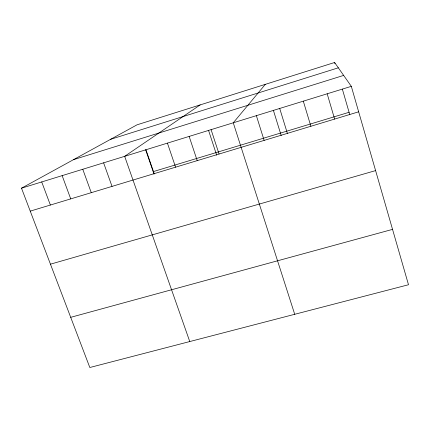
<?xml version="1.0" encoding="UTF-8"?>
<svg xmlns="http://www.w3.org/2000/svg" width="430" height="430" viewBox="0 0 430 430"><rect width="100%" height="100%" fill="white"/><g stroke="black" fill="none" stroke-linecap="round" stroke-linejoin="round"><path stroke-width="0.64" d="M265.337 84.344L233.264 122.792L294.717 314.298M200.197 104.893L124.662 156.326L189.764 341.554M21.5 188.184L137.014 124.829L334.61 62.49L351.315 86.339L408.5 284.741L89.822 367.51L21.5 188.184L351.315 86.339M110.618 139.309L338.329 67.806M73.508 159.659L343.656 75.411M153.188 171.645L349.085 112.294M30.24 211.13L358.658 111.811M50.455 264.181L375.6 170.602M70.703 317.329L392.542 229.373M41.715 181.938L50.38 205.04M62.14 175.633L70.724 198.886M82.77 169.264L91.273 192.672M103.608 162.83L112.031 186.394M145.937 149.758L154.187 173.645M145.662 149.866L154.042 174.118M167.426 143.125L175.59 167.173M189.146 136.417L197.214 160.632M211.087 129.64L219.064 154.026M208.572 130.446L216.677 155.182M256.361 115.659L264.138 140.395M273.416 110.419L281.193 135.531M279.704 108.451L287.38 133.364M303.311 101.163L310.879 126.259M327.182 93.794L334.637 119.078M334.61 62.49L334.97 63.737M342.355 89.134L349.81 114.788"/></g></svg>
